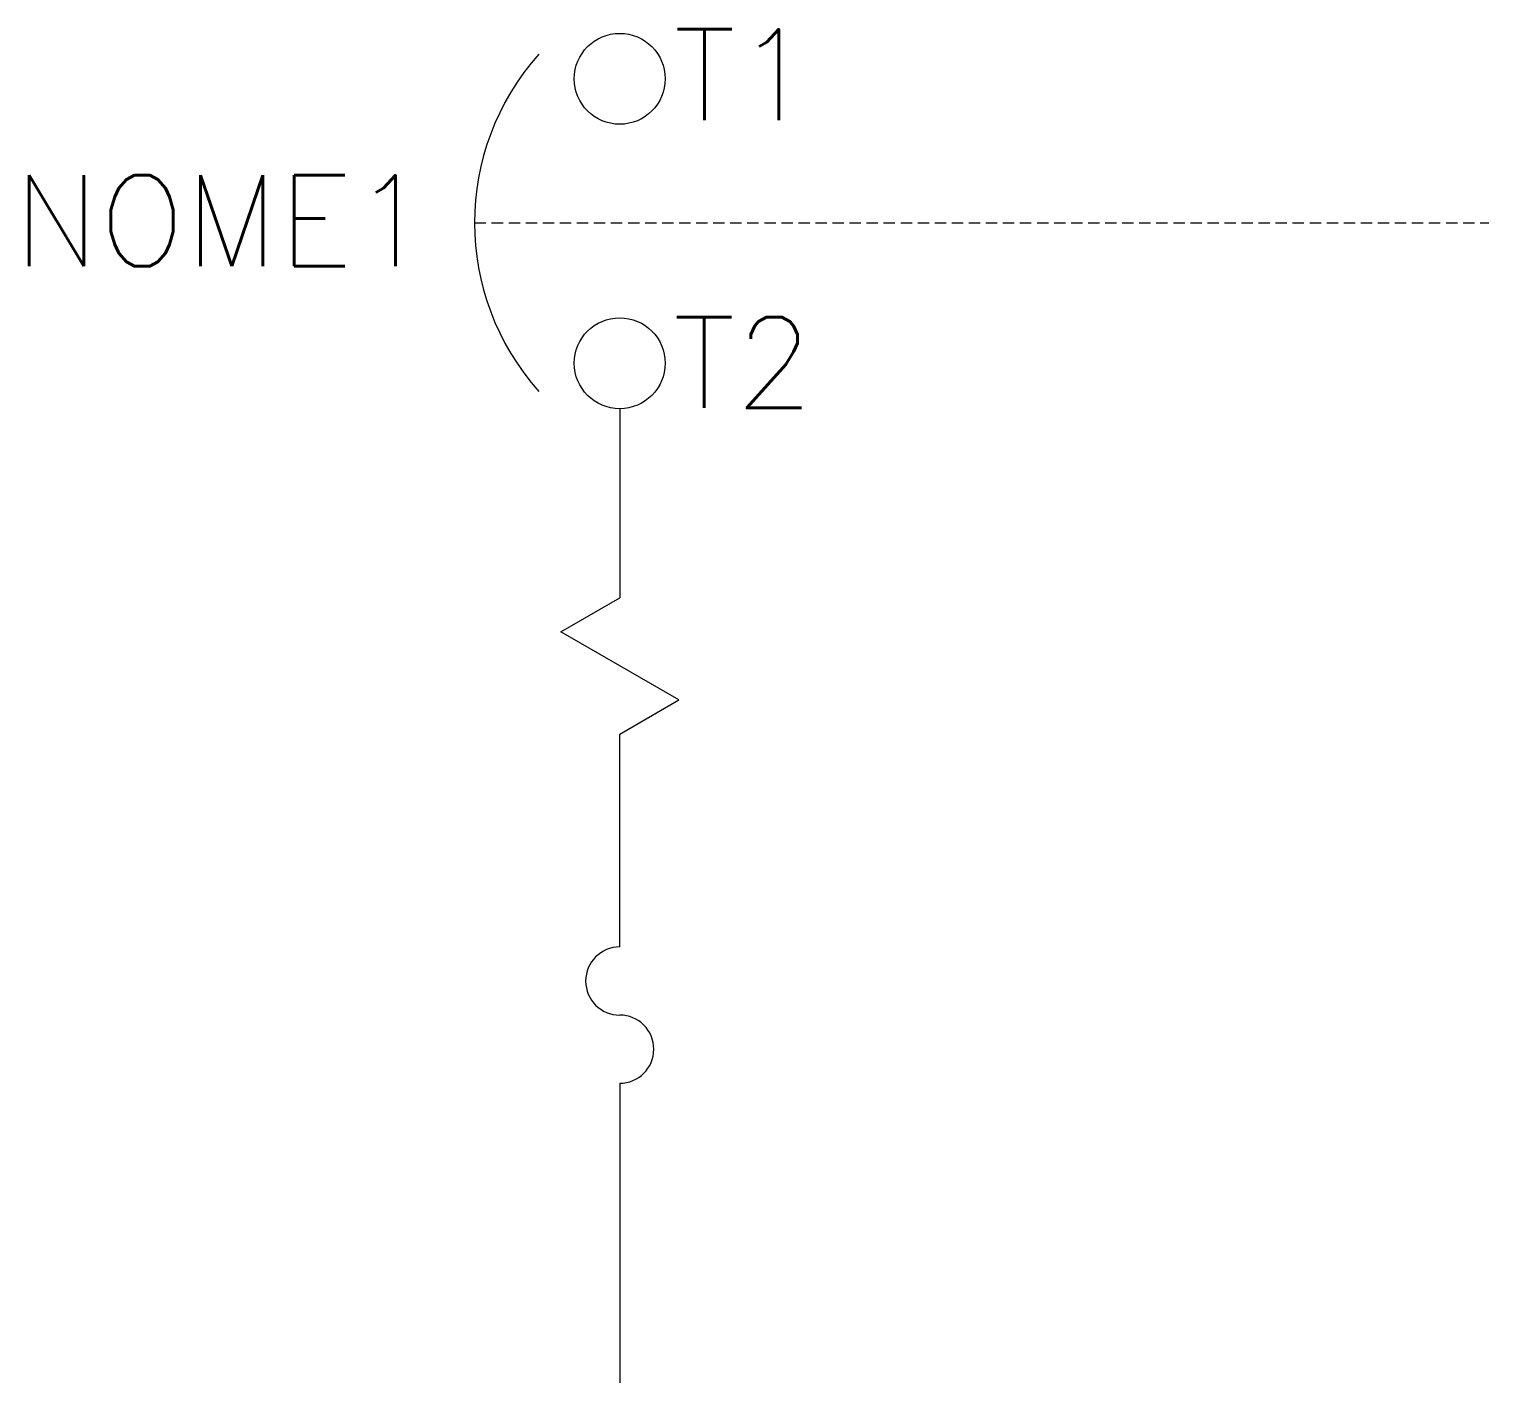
# Model space of a CAD drawing. Header units: millimetres. Extents: x 1891.4 to 1923.5, y 840.8 to 870.6.
import ezdxf
from ezdxf.enums import TextEntityAlignment as Align

# ---------------------------------------------------------------- set-up
doc = ezdxf.new("R2010")
doc.units = ezdxf.units.MM
doc.linetypes.add('HIDDEN', pattern=[0.375, 0.25, -0.125])
doc.styles.add('ROMANS', font='romans.shx')

msp = doc.modelspace()

# ---------------------------------------------------------------- linework, layer by layer
at = {"linetype": 'HIDDEN'}
msp.add_line((1901.226, 866.297), (1923.543, 866.297), dxfattribs=at)
at = {"linetype": 'Continuous'}
for p, q in [((1904.419, 862.207), (1904.419, 858.048)), ((1903.12, 857.298), (1904.419, 858.048)), ((1905.718, 855.798), (1903.12, 857.298)), ((1904.419, 855.048), (1905.718, 855.798)), ((1904.419, 850.364), (1904.419, 855.048)), ((1904.419, 847.356), (1904.419, 840.774))]:
    msp.add_line(p, q, dxfattribs=at)
for centre in [(1904.419, 869.465), (1904.419, 863.207)]:
    msp.add_circle(centre, 1, dxfattribs=at)
for centre, radius, start, end in [((1906.807, 866.297), 5.581, 138.3063, 221.6937), ((1904.419, 849.614), 0.75, 90, 270), ((1904.419, 848.114), 0.75, 270, 90)]:
    msp.add_arc(centre, radius, start, end, dxfattribs=at)

# ---------------------------------------------------------------- texts
at = {"lineweight": -3, "style": 'ROMANS'}
msp.add_attdef('T1', text='', height=2, rotation=360, dxfattribs=at).set_placement((1907.145, 870.556), align=Align.TOP_CENTER)
msp.add_attdef('NOME1', text='', height=2, dxfattribs=at).set_placement((1900.253, 867.342), align=Align.TOP_RIGHT)
msp.add_attdef('T2', text='', height=2, dxfattribs=at).set_placement((1907.132, 864.223), align=Align.TOP_CENTER)

doc.saveas('drawing.dxf')
